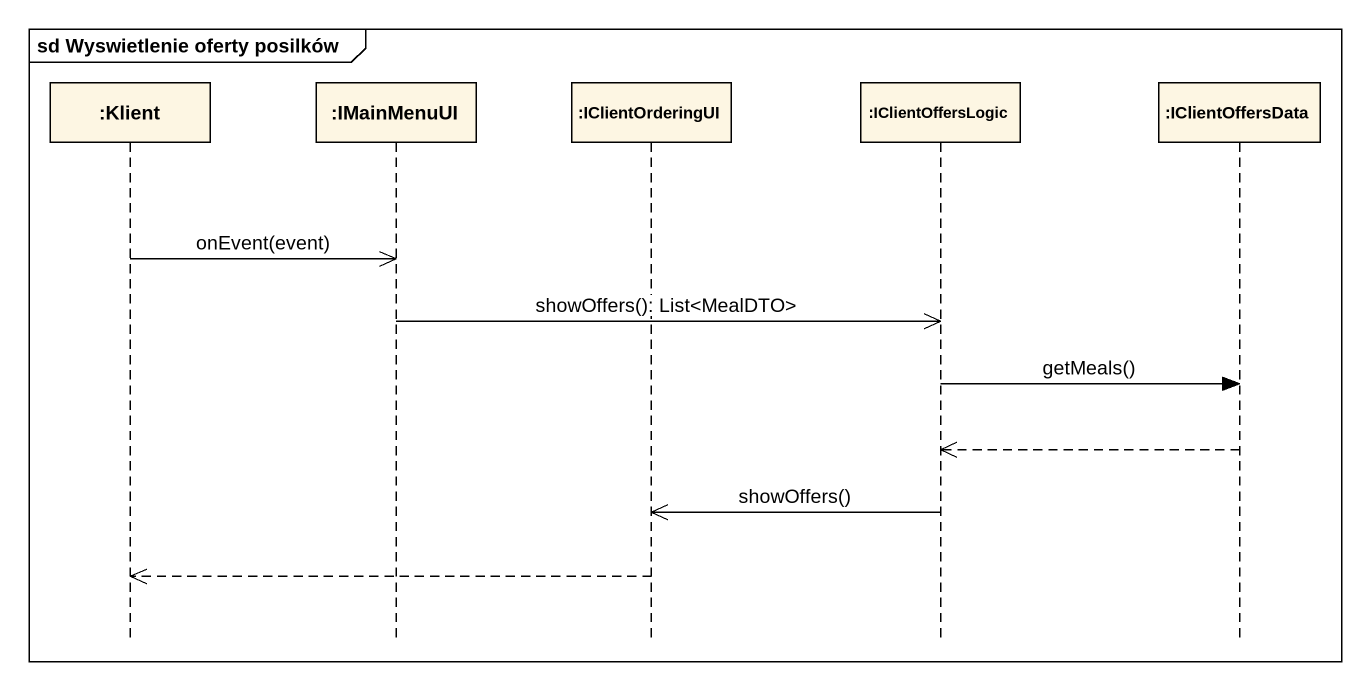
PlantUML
@startuml
mainframe sd Wyswietlenie oferty posilków
hide footbox
participant ":Klient" as Klient
participant ":IMainMenuUI" as IMainMenuUI
participant ":IClientOrderingUI" as IClientOrderingUI
participant ":IClientOffersLogic" as IClientOffersLogic
participant ":IClientOffersData" as IClientOffersData

Klient ->> IMainMenuUI : onEvent(event)
IMainMenuUI ->> IClientOffersLogic : showOffers(): List<MealDTO>
IClientOffersLogic -> IClientOffersData : getMeals()
IClientOffersData -->> IClientOffersLogic
IClientOffersLogic ->> IClientOrderingUI : showOffers()
IClientOrderingUI -->> Klient
@enduml
